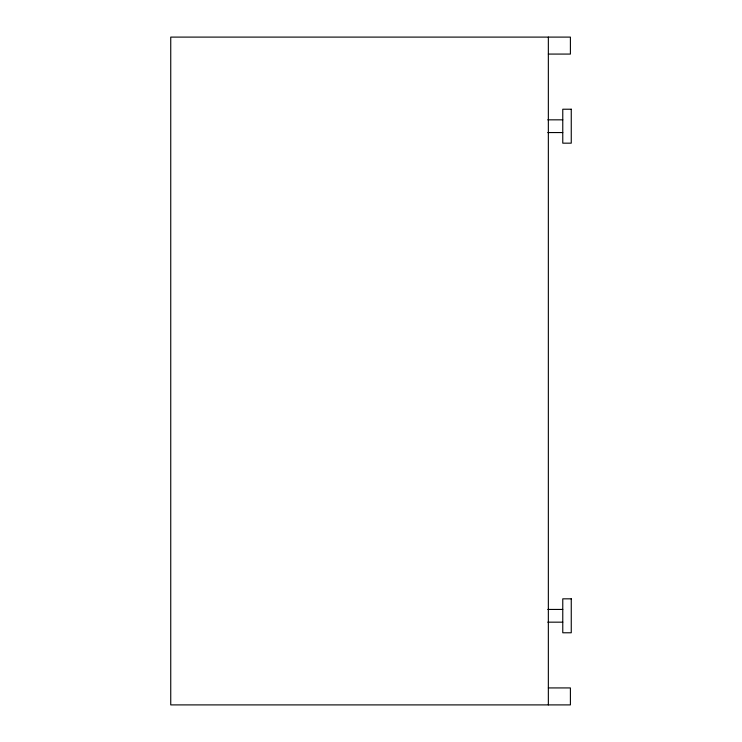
<?xml version="1.0" encoding="UTF-8"?>
<svg xmlns="http://www.w3.org/2000/svg" width="742" height="742" viewBox="0 0 742 742"><rect width="100%" height="100%" fill="white"/><g stroke="black" fill="none" stroke-linecap="round" stroke-linejoin="round"><path stroke-width="1.11" d="M548.347 54.073L570.403 54.073L570.403 37.1L170.743 37.1L170.743 704.9L570.403 704.9L570.403 687.927L548.347 687.927M547.8 119.833L562.77 119.833M547.8 132.558L562.77 132.558M547.8 609.442L562.77 609.442M547.8 622.167L562.77 622.167M548.347 37.1L548.347 704.9M571.257 109.222L562.77 109.222L562.77 143.169L571.257 143.169L571.257 109.222M571.257 598.831L562.77 598.831L562.77 632.778L571.257 632.778L571.257 598.831"/></g></svg>
